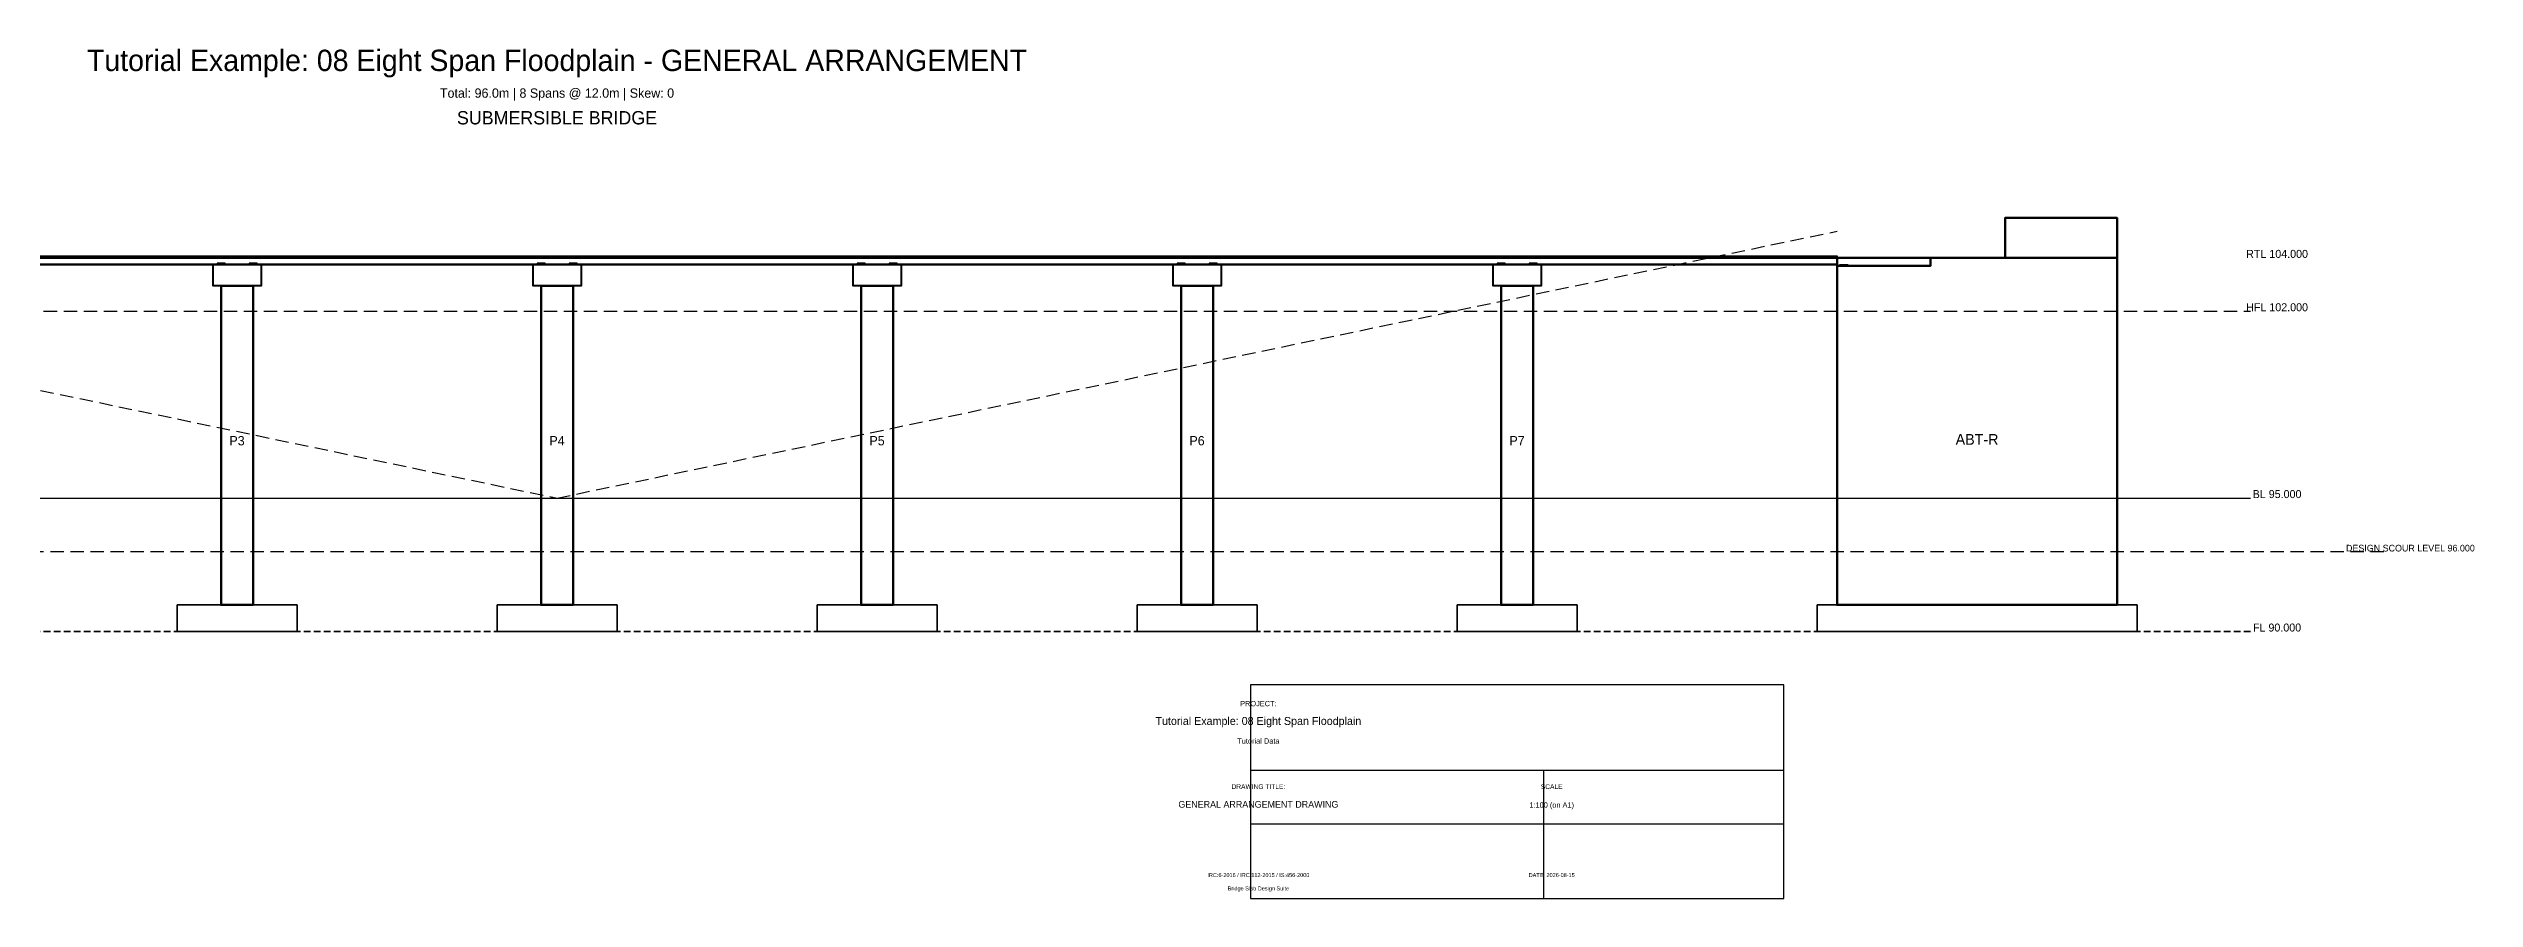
# Model space of a CAD drawing. Header units: metres. Extents: x -26 to 120, y -14 to 132.
# Drawn here: x 28.9 to 119.9, y 100 to 131.8 of the extents above; entities that cross this region are included whole.
import ezdxf
from ezdxf.enums import TextEntityAlignment as Align

# ---------------------------------------------------------------- set-up
doc = ezdxf.new("R2010")
doc.units = ezdxf.units.M
doc.linetypes.add('DASHED', pattern=[0.75, 0.5, -0.25])
doc.linetypes.add('HIDDEN', pattern=[0.375, 0.25, -0.125])
for name, color, linetype, lineweight in [('A-TEXT', 7, 'CONTINUOUS', 18), ('A-TITLE', 7, 'CONTINUOUS', 25), ('G-BED', 32, 'CONTINUOUS', 25), ('G-HFL', 150, 'DASHED', 25), ('G-NGL', 30, 'DASHED', 25), ('H-CONC', 253, 'CONTINUOUS', 15), ('S-ABUT', 5, 'CONTINUOUS', 50), ('S-BEARING', 6, 'CONTINUOUS', 30), ('S-DECK', 4, 'CONTINUOUS', 50), ('S-FNDTN', 2, 'HIDDEN', 35), ('S-KERB', 8, 'CONTINUOUS', 25), ('S-PIER', 3, 'CONTINUOUS', 50), ('S-PIERCAP', 3, 'CONTINUOUS', 40)]:
    doc.layers.add(name, color=color, linetype=linetype, lineweight=lineweight)

msp = doc.modelspace()

# ---------------------------------------------------------------- hatches: boundary and pattern name
at = {"layer": 'H-CONC'}
h = msp.add_hatch(dxfattribs=at)
h.set_pattern_fill('ANSI31', color=256, scale=0.05, style=0)
h.set_pattern_definition([])
h.paths.add_polyline_path([(0, 124), (96, 124), (96, 123.75), (0, 123.75)])
h = msp.add_hatch(dxfattribs=at)
h.set_pattern_fill('ANSI31', color=256, scale=0.04, style=0)
h.set_pattern_definition([])
h.paths.add_polyline_path([(35.4, 122.95), (36.6, 122.95), (36.6, 111), (35.4, 111)])
h = msp.add_hatch(dxfattribs=at)
h.set_pattern_fill('ANSI31', color=256, scale=0.04, style=0)
h.set_pattern_definition([])
h.paths.add_polyline_path([(47.4, 122.95), (48.6, 122.95), (48.6, 111), (47.4, 111)])
h = msp.add_hatch(dxfattribs=at)
h.set_pattern_fill('ANSI31', color=256, scale=0.04, style=0)
h.set_pattern_definition([])
h.paths.add_polyline_path([(59.4, 122.95), (60.6, 122.95), (60.6, 111), (59.4, 111)])
h = msp.add_hatch(dxfattribs=at)
h.set_pattern_fill('ANSI31', color=256, scale=0.04, style=0)
h.set_pattern_definition([])
h.paths.add_polyline_path([(71.4, 122.95), (72.6, 122.95), (72.6, 111), (71.4, 111)])
h = msp.add_hatch(dxfattribs=at)
h.set_pattern_fill('ANSI31', color=256, scale=0.04, style=0)
h.set_pattern_definition([])
h.paths.add_polyline_path([(83.4, 122.95), (84.6, 122.95), (84.6, 111), (83.4, 111)])
h = msp.add_hatch(dxfattribs=at)
h.set_pattern_fill('ANSI32', color=256, scale=0.08, style=0)
h.set_pattern_definition([])
h.paths.add_polyline_path([(95.25, 111), (107.25, 111), (107.25, 110), (95.25, 110)])

# ---------------------------------------------------------------- linework, layer by layer
at = {"layer": 'A-TITLE', "linetype": 'CONTINUOUS'}
for p, q in [((74, 104.8), (94, 104.8)), ((85, 100), (85, 104.8)), ((74, 102.8), (94, 102.8))]:
    msp.add_line(p, q, dxfattribs=at)
msp.add_lwpolyline([(74, 100), (94, 100), (94, 108), (74, 108)], close=True, dxfattribs=at)
at = {"layer": 'G-BED', "linetype": 'CONTINUOUS'}
msp.add_line((-15.5, 115), (111.5, 115), dxfattribs=at)
at = {"layer": 'G-BED', "linetype": 'DASHED'}
msp.add_line((-20.5, 113), (116.5, 113), dxfattribs=at)
at = {"layer": 'G-HFL', "linetype": 'DASHED'}
msp.add_line((-15.5, 122), (111.5, 122), dxfattribs=at)
at = {"layer": 'G-NGL', "linetype": 'DASHED'}
msp.add_lwpolyline([(0, 125), (48, 115), (96, 125)], dxfattribs=at)
at = {"layer": 'S-ABUT', "linetype": 'CONTINUOUS'}
for points in [[(102.3, 124), (106.5, 124), (106.5, 125.5), (102.3, 125.5)], [(96, 124), (106.5, 124), (106.5, 111), (96, 111)]]:
    msp.add_lwpolyline(points, close=True, dxfattribs=at)
at = {"layer": 'S-BEARING', "linetype": 'CONTINUOUS'}
for points in [[(35.25, 123.75), (35.55, 123.75), (35.55, 123.8), (35.25, 123.8)], [(36.45, 123.75), (36.75, 123.75), (36.75, 123.8), (36.45, 123.8)], [(47.25, 123.75), (47.55, 123.75), (47.55, 123.8), (47.25, 123.8)], [(48.45, 123.75), (48.75, 123.75), (48.75, 123.8), (48.45, 123.8)], [(59.25, 123.75), (59.55, 123.75), (59.55, 123.8), (59.25, 123.8)], [(60.45, 123.75), (60.75, 123.75), (60.75, 123.8), (60.45, 123.8)], [(71.25, 123.75), (71.55, 123.75), (71.55, 123.8), (71.25, 123.8)], [(72.45, 123.75), (72.75, 123.75), (72.75, 123.8), (72.45, 123.8)], [(83.25, 123.75), (83.55, 123.75), (83.55, 123.8), (83.25, 123.8)], [(84.45, 123.75), (84.75, 123.75), (84.75, 123.8), (84.45, 123.8)], [(96.1, 123.75), (96.4, 123.75), (96.4, 123.7), (96.1, 123.7)]]:
    msp.add_lwpolyline(points, close=True, dxfattribs=at)
at = {"layer": 'S-DECK', "linetype": 'CONTINUOUS'}
msp.add_line((0, 124), (96, 124), dxfattribs=at)
for points in [[(0, 124), (96, 124), (96, 123.75), (0, 123.75)], [(96, 124), (99.5, 124), (99.5, 123.7), (96, 123.7)]]:
    msp.add_lwpolyline(points, close=True, dxfattribs=at)
at = {"layer": 'S-FNDTN', "linetype": 'HIDDEN'}
msp.add_line((-15.5, 110), (111.5, 110), dxfattribs=at)
at = {"layer": 'S-FNDTN', "linetype": 'CONTINUOUS'}
for points in [[(33.75, 111), (38.25, 111), (38.25, 110), (33.75, 110)], [(45.75, 111), (50.25, 111), (50.25, 110), (45.75, 110)], [(57.75, 111), (62.25, 111), (62.25, 110), (57.75, 110)], [(69.75, 111), (74.25, 111), (74.25, 110), (69.75, 110)], [(81.75, 111), (86.25, 111), (86.25, 110), (81.75, 110)], [(95.25, 111), (107.25, 111), (107.25, 110), (95.25, 110)]]:
    msp.add_lwpolyline(points, close=True, dxfattribs=at)
at = {"layer": 'S-KERB', "linetype": 'CONTINUOUS'}
msp.add_lwpolyline([(0, 124.075), (96, 124.075), (96, 124), (0, 124)], close=True, dxfattribs=at)
at = {"layer": 'S-PIER', "linetype": 'CONTINUOUS'}
for points in [[(35.4, 122.95), (36.6, 122.95), (36.6, 111), (35.4, 111)], [(47.4, 122.95), (48.6, 122.95), (48.6, 111), (47.4, 111)], [(59.4, 122.95), (60.6, 122.95), (60.6, 111), (59.4, 111)], [(71.4, 122.95), (72.6, 122.95), (72.6, 111), (71.4, 111)], [(83.4, 122.95), (84.6, 122.95), (84.6, 111), (83.4, 111)]]:
    msp.add_lwpolyline(points, close=True, dxfattribs=at)
at = {"layer": 'S-PIERCAP', "linetype": 'CONTINUOUS'}
for points in [[(35.1, 123.75), (36.9, 123.75), (36.9, 122.95), (35.1, 122.95)], [(47.1, 123.75), (48.9, 123.75), (48.9, 122.95), (47.1, 122.95)], [(59.1, 123.75), (60.9, 123.75), (60.9, 122.95), (59.1, 122.95)], [(71.1, 123.75), (72.9, 123.75), (72.9, 122.95), (71.1, 122.95)], [(83.1, 123.75), (84.9, 123.75), (84.9, 122.95), (83.1, 122.95)]]:
    msp.add_lwpolyline(points, close=True, dxfattribs=at)

# ---------------------------------------------------------------- texts
at = {"layer": 'A-TEXT'}
for s, height, p in [('Tutorial Example: 08 Eight Span Floodplain - GENERAL ARRANGEMENT', 0.8, (48, 131)), ('Total: 96.0m | 8 Spans @ 12.0m | Skew: 0', 0.35, (48, 130)), ('SUBMERSIBLE BRIDGE', 0.5, (48, 129)), ('RTL 104.000', 0.3, (112.5, 124)), ('ABT-R', 0.4, (101.25, 117)), ('P3', 0.35, (36, 116.975)), ('P4', 0.35, (48, 116.975)), ('P5', 0.35, (60, 116.975)), ('P6', 0.35, (72, 116.975)), ('P7', 0.35, (84, 116.975)), ('FL 90.000', 0.3, (112.5, 110))]:
    msp.add_text(s, height=height, dxfattribs=at).set_placement(p, align=Align.CENTER)
at = {"layer": 'A-TITLE'}
for s, height, p in [('PROJECT:', 0.2, (74.3, 107.2)), ('Tutorial Example: 08 Eight Span Floodplain', 0.3, (74.3, 106.5)), ('Tutorial Data', 0.2, (74.3, 105.8)), ('DRAWING TITLE:', 0.18, (74.3, 104.1)), ('SCALE', 0.18, (85.3, 104.1)), ('GENERAL ARRANGEMENT DRAWING', 0.25, (74.3, 103.4)), ('1:100 (on A1)', 0.2, (85.3, 103.4)), ('IRC:6-2016 / IRC:112-2015 / IS:456-2000', 0.15, (74.3, 100.8)), ('Bridge Slab Design Suite', 0.15, (74.3, 100.3)), ('DATE: 2026-08-15', 0.15, (85.3, 100.8))]:
    msp.add_text(s, height=height, dxfattribs=at).set_placement(p, align=Align.CENTER)
at = {"layer": 'G-BED'}
for s, height, p in [('BL 95.000', 0.3, (112.5, 115)), ('DESIGN SCOUR LEVEL 96.000', 0.25, (117.5, 113))]:
    msp.add_text(s, height=height, dxfattribs=at).set_placement(p, align=Align.CENTER)
at = {"layer": 'G-HFL'}
msp.add_text('HFL 102.000', height=0.3, dxfattribs=at).set_placement((112.5, 122), align=Align.CENTER)

doc.saveas('drawing.dxf')
